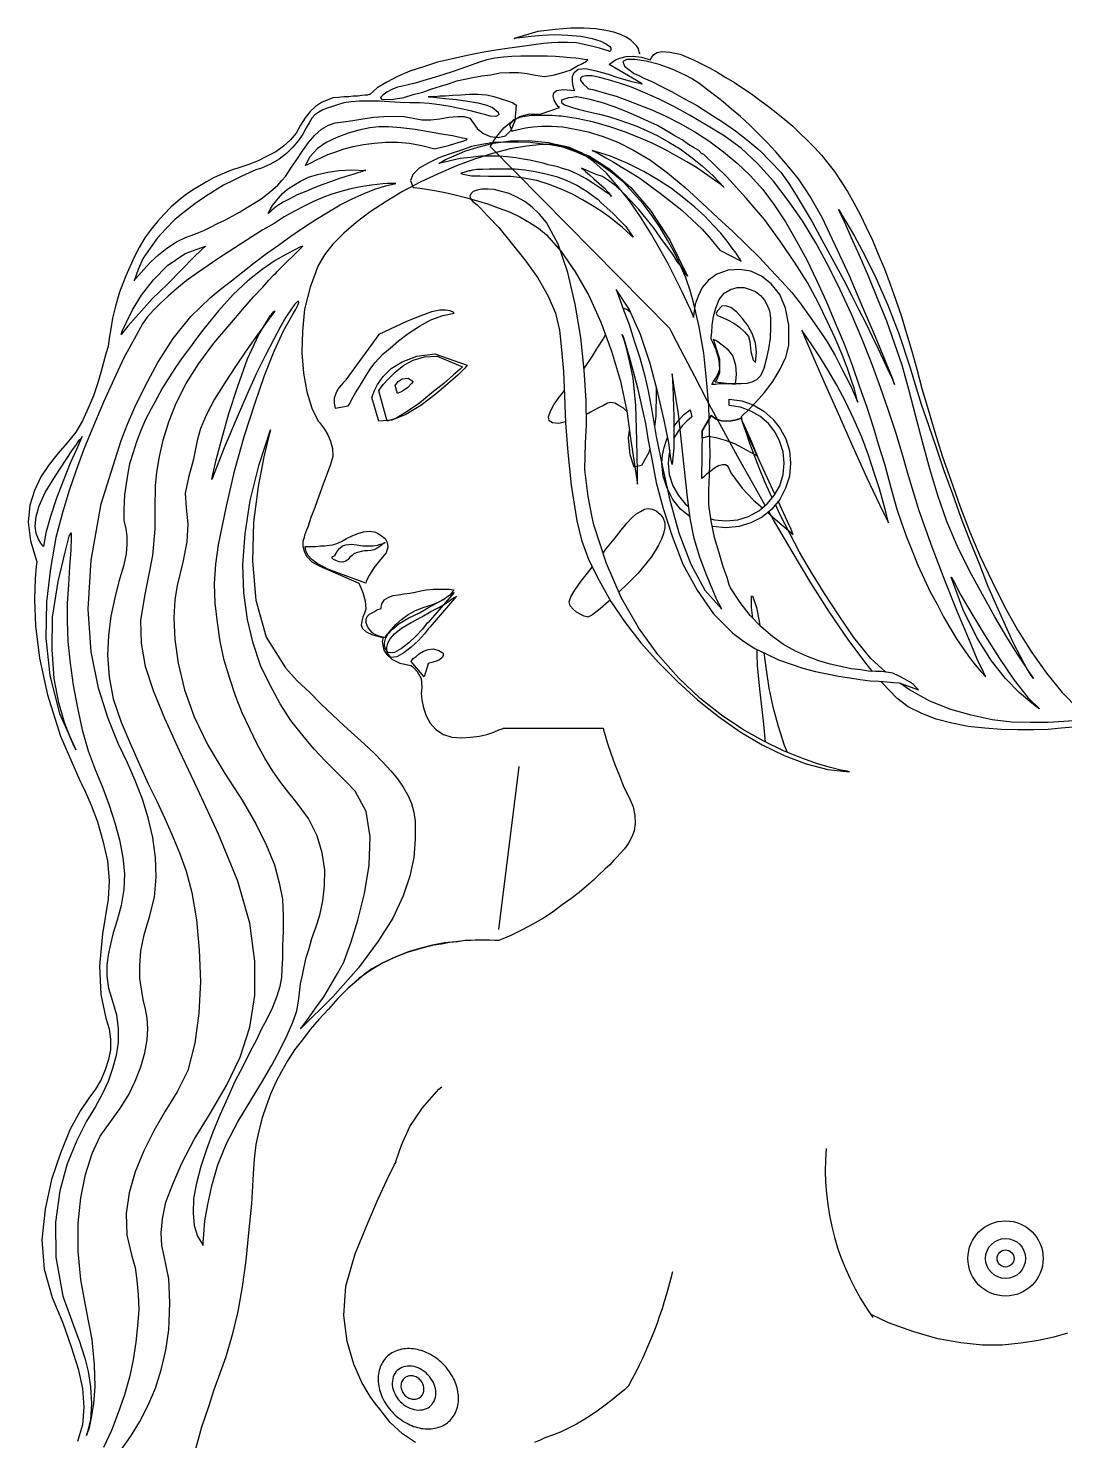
# Model space of a CAD drawing. Extents: x -23 to 78, y -124 to 50.
# Drawn here: x 11.07 to 43.35, y -1.94 to 42.05 of the extents above; entities that cross this region are included whole.
import ezdxf

# ---------------------------------------------------------------- set-up
doc = ezdxf.new("R2010")
doc.units = 0
doc.header["$LTSCALE"] = 25
doc.layers.get('0').update_dxf_attribs({"linetype": 'CONTINUOUS'})
for name, color, linetype in [('1', 7, 'CONTINUOUS'), ('6', 7, 'CONTINUOUS'), ('7', 7, 'CONTINUOUS')]:
    doc.layers.add(name, color=color, linetype=linetype)

msp = doc.modelspace()

# ---------------------------------------------------------------- linework, layer by layer
msp.add_line((26.349, 19.058), (25.714, 13.981))
for points in [[(24.207, -1.306, 0.122641), (24.42, -0.951, 0.105435), (24.462, -0.472, 0.087711), (24.316, 0.002, 0.078293), (23.989, 0.451, 0.078293), (23.541, 0.777, 0.087711), (23.066, 0.923, 0.105435), (22.588, 0.881, 0.122641), (22.233, 0.667, 0.122641), (22.019, 0.312, 0.105435), (21.978, -0.166, 0.087711), (22.124, -0.64, 0.078293), (22.45, -1.089, 0.078293), (22.899, -1.416, 0.087711), (23.374, -1.561, 0.105435), (23.852, -1.519, 0.122641)], [(23.614, -0.841, 0.121077), (23.735, -0.647, 0.105158), (23.764, -0.386, 0.088432), (23.69, -0.126, 0.079399), (23.517, 0.12, 0.079399), (23.276, 0.3, 0.088432), (23.019, 0.382, 0.105158), (22.757, 0.361, 0.121077), (22.56, 0.246, 0.121077), (22.439, 0.052, 0.105158), (22.41, -0.208, 0.088432), (22.484, -0.468, 0.079399), (22.657, -0.715, 0.079399), (22.898, -0.895, 0.088432), (23.156, -0.976, 0.105158), (23.417, -0.956, 0.121077)], [(23.285, -0.577, 0.110901), (23.364, -0.474, 0.102795), (23.396, -0.337, 0.093085), (23.373, -0.196, 0.087217), (23.297, -0.064, 0.087217), (23.181, 0.034, 0.093085), (23.046, 0.082, 0.102795), (22.906, 0.075, 0.110901), (22.791, 0.016, 0.110901), (22.711, -0.088, 0.102795), (22.679, -0.224, 0.093085), (22.702, -0.365, 0.087217), (22.778, -0.497, 0.087217), (22.894, -0.595, 0.093085), (23.029, -0.643, 0.102795), (23.169, -0.637, 0.110901)]]:
    msp.add_lwpolyline(points, format="xyb", close=True)
for radius in [1.171, 0.622, 0.266]:
    msp.add_circle((41.509, 3.739), radius)
for centre, radius, start, end in [((43.715, 6.488), 7.819, 175.0481, 215.8885), ((17.416, 6.573), 14.104, 331.2385, 346.7097)]:
    msp.add_arc(centre, radius, start, end)
at = {"layer": '1', "linetype": 'CONTINUOUS'}
for points in [[(28.496, 41.062), (28.478, 41.062), (28.39, 41.08), (28.284, 41.097), (28.126, 41.115), (27.949, 41.133), (27.738, 41.15), (27.491, 41.168), (27.244, 41.185), (26.979, 41.185), (26.697, 41.185), (26.415, 41.185), (26.132, 41.168), (25.868, 41.15), (25.603, 41.115), (25.356, 41.062), (25.127, 40.992), (24.721, 40.85), (24.333, 40.709), (23.981, 40.604), (23.645, 40.498), (23.363, 40.409), (23.117, 40.339), (22.905, 40.286), (22.729, 40.251), (22.57, 40.216), (22.394, 40.145), (22.236, 40.057), (22.112, 39.969), (22.041, 39.898), (22.077, 39.845), (22.2, 39.828), (22.447, 39.845), (22.764, 39.898), (23.064, 39.986), (23.363, 40.057), (23.645, 40.162), (23.91, 40.251), (24.157, 40.321), (24.422, 40.409), (24.668, 40.462), (24.916, 40.516), (25.198, 40.568), (25.48, 40.604), (25.762, 40.656), (26.062, 40.674), (26.344, 40.674), (26.608, 40.639), (26.874, 40.586), (27.138, 40.55), (27.42, 40.586), (27.684, 40.656), (27.949, 40.745), (28.16, 40.868), (28.337, 40.956), (28.46, 41.027), (28.496, 41.062)], [(29.907, 40.656), (29.942, 40.639), (30.066, 40.586), (30.242, 40.498), (30.489, 40.392), (30.789, 40.233), (31.124, 40.074), (31.494, 39.863), (31.882, 39.651), (32.27, 39.404), (32.694, 39.14), (33.099, 38.857), (33.487, 38.558), (33.858, 38.24), (34.193, 37.905), (34.51, 37.57), (34.757, 37.217), (34.986, 36.847), (35.233, 36.441), (35.481, 36.018), (35.727, 35.577), (35.974, 35.118), (36.221, 34.66), (36.468, 34.201), (36.715, 33.742), (36.944, 33.284), (37.156, 32.861), (37.35, 32.455), (37.544, 32.067), (37.702, 31.732), (37.844, 31.414), (37.967, 31.167), (38.055, 30.956), (37.985, 31.15), (37.773, 31.679), (37.456, 32.438), (37.067, 33.354), (36.645, 34.342), (36.203, 35.295), (35.798, 36.159), (35.427, 36.812), (35.251, 37.076), (35.057, 37.358), (34.827, 37.641), (34.598, 37.922), (34.351, 38.205), (34.087, 38.487), (33.805, 38.769), (33.54, 39.034), (33.258, 39.298), (32.976, 39.528), (32.711, 39.757), (32.447, 39.969), (32.182, 40.162), (31.953, 40.339), (31.723, 40.48), (31.53, 40.586), (31.124, 40.78), (30.718, 40.921), (30.312, 41.027), (29.96, 41.08), (29.713, 41.08), (29.59, 41.009), (29.642, 40.868), (29.907, 40.656)], [(28.496, 40.18), (28.531, 40.162), (28.655, 40.145), (28.831, 40.092), (29.078, 40.021), (29.378, 39.933), (29.713, 39.81), (30.083, 39.669), (30.489, 39.51), (30.93, 39.316), (31.371, 39.086), (31.83, 38.822), (32.27, 38.54), (32.729, 38.205), (33.152, 37.852), (33.558, 37.464), (33.946, 37.023), (34.298, 36.547), (34.651, 36.018), (34.986, 35.436), (35.322, 34.836), (35.621, 34.201), (35.921, 33.549), (36.203, 32.878), (36.486, 32.226), (36.733, 31.555), (36.962, 30.886), (37.191, 30.25), (37.385, 29.633), (37.561, 29.034), (37.738, 28.487), (37.879, 27.975), (38.002, 27.517), (38.126, 27.076), (38.267, 26.652), (38.426, 26.211), (38.602, 25.771), (38.778, 25.33), (38.973, 24.906), (39.166, 24.5), (39.378, 24.112), (39.572, 23.724), (39.784, 23.372), (39.978, 23.037), (40.189, 22.737), (40.384, 22.455), (40.56, 22.226), (40.736, 22.014), (40.895, 21.855), (40.824, 21.996), (40.63, 22.402), (40.366, 23.037), (40.013, 23.866), (39.625, 24.836), (39.22, 25.894), (38.814, 27.023), (38.461, 28.187), (38.285, 28.804), (38.09, 29.457), (37.861, 30.145), (37.614, 30.867), (37.332, 31.626), (37.033, 32.385), (36.715, 33.143), (36.362, 33.901), (35.991, 34.642), (35.603, 35.365), (35.181, 36.053), (34.739, 36.688), (34.281, 37.288), (33.787, 37.834), (33.275, 38.31), (32.746, 38.698), (32.199, 39.034), (31.688, 39.334), (31.194, 39.598), (30.718, 39.845), (30.278, 40.039), (29.854, 40.216), (29.483, 40.339), (29.148, 40.445), (28.866, 40.516), (28.637, 40.568), (28.443, 40.568), (28.319, 40.55), (28.267, 40.498), (28.267, 40.427), (28.355, 40.321), (28.496, 40.18)], [(26.274, 39.651), (26.238, 39.669), (26.15, 39.722), (26.009, 39.774), (25.815, 39.845), (25.586, 39.916), (25.339, 39.969), (25.074, 39.986), (24.81, 39.986), (24.545, 39.969), (24.298, 39.951), (24.069, 39.933), (23.892, 39.933), (23.734, 39.916), (23.628, 39.916), (23.54, 39.916), (23.522, 39.916), (23.593, 39.916), (23.787, 39.898), (24.069, 39.863), (24.404, 39.828), (24.757, 39.774), (25.074, 39.722), (25.356, 39.651), (25.533, 39.581), (25.709, 39.44), (25.727, 39.352), (25.639, 39.298), (25.462, 39.316), (25.321, 39.352), (25.11, 39.404), (24.845, 39.474), (24.545, 39.545), (24.21, 39.616), (23.875, 39.669), (23.557, 39.704), (23.258, 39.722), (22.958, 39.722), (22.659, 39.74), (22.324, 39.757), (22.006, 39.774), (21.689, 39.774), (21.389, 39.774), (21.124, 39.757), (20.895, 39.722), (20.701, 39.669), (20.542, 39.616), (20.384, 39.563), (20.242, 39.51), (20.119, 39.44), (19.996, 39.352), (19.908, 39.245), (19.819, 39.104), (19.731, 38.946), (19.625, 38.752), (19.484, 38.558), (19.308, 38.346), (19.113, 38.152), (18.884, 37.976), (18.62, 37.817), (18.337, 37.693), (18.161, 37.641), (17.949, 37.552), (17.72, 37.446), (17.456, 37.305), (17.156, 37.164), (16.874, 36.988), (16.556, 36.794), (16.257, 36.582), (15.939, 36.336), (15.639, 36.089), (15.357, 35.806), (15.092, 35.524), (14.863, 35.206), (14.651, 34.889), (14.493, 34.537), (14.369, 34.183), (14.405, 34.237), (14.51, 34.36), (14.669, 34.537), (14.881, 34.766), (15.127, 34.995), (15.392, 35.206), (15.692, 35.401), (15.992, 35.542), (16.15, 35.594), (16.327, 35.665), (16.538, 35.753), (16.75, 35.859), (16.962, 35.965), (17.191, 36.071), (17.421, 36.194), (17.667, 36.336), (17.897, 36.477), (18.108, 36.6), (18.32, 36.741), (18.514, 36.882), (18.69, 37.023), (18.849, 37.164), (18.973, 37.305), (19.078, 37.429), (19.254, 37.693), (19.431, 37.958), (19.625, 38.24), (19.801, 38.487), (19.996, 38.716), (20.207, 38.91), (20.418, 39.034), (20.63, 39.104), (20.877, 39.14), (21.177, 39.175), (21.494, 39.228), (21.83, 39.281), (22.147, 39.298), (22.482, 39.316), (22.782, 39.298), (23.064, 39.245), (23.329, 39.193), (23.611, 39.193), (23.892, 39.228), (24.175, 39.281), (24.439, 39.298), (24.651, 39.298), (24.827, 39.245), (24.933, 39.104), (25.056, 38.928), (25.233, 38.787), (25.462, 38.681), (25.709, 38.646), (25.939, 38.698), (26.115, 38.875), (26.238, 39.175), (26.274, 39.651)], [(26.132, 38.84), (26.168, 38.857), (26.238, 38.875), (26.379, 38.91), (26.556, 38.946), (26.785, 38.981), (27.067, 38.998), (27.367, 38.998), (27.72, 38.981), (28.108, 38.91), (28.514, 38.822), (28.972, 38.681), (29.431, 38.505), (29.924, 38.258), (30.454, 37.94), (30.983, 37.552), (31.53, 37.094), (32.059, 36.6), (32.553, 36.141), (33.011, 35.718), (33.434, 35.313), (33.84, 34.925), (34.193, 34.537), (34.546, 34.166), (34.863, 33.813), (35.145, 33.443), (35.427, 33.055), (35.692, 32.667), (35.957, 32.279), (36.203, 31.855), (36.433, 31.397), (36.679, 30.921), (36.909, 30.409), (36.891, 30.462), (36.856, 30.603), (36.803, 30.815), (36.697, 31.115), (36.574, 31.485), (36.415, 31.909), (36.203, 32.402), (35.957, 32.931), (35.674, 33.513), (35.339, 34.13), (34.934, 34.766), (34.493, 35.418), (33.999, 36.089), (33.434, 36.758), (32.817, 37.429), (32.129, 38.099), (32.111, 38.117), (32.041, 38.152), (31.953, 38.24), (31.811, 38.328), (31.635, 38.434), (31.442, 38.576), (31.212, 38.698), (30.947, 38.857), (30.666, 39.016), (30.366, 39.157), (30.03, 39.316), (29.695, 39.457), (29.324, 39.598), (28.955, 39.722), (28.567, 39.828), (28.16, 39.916), (28.126, 39.916), (28.02, 39.898), (27.896, 39.88), (27.772, 39.845), (27.684, 39.81), (27.684, 39.74), (27.772, 39.669), (28.02, 39.581), (28.196, 39.528), (28.408, 39.474), (28.619, 39.422), (28.866, 39.369), (29.148, 39.298), (29.431, 39.21), (29.731, 39.104), (30.03, 38.998), (30.348, 38.857), (30.683, 38.698), (31.018, 38.505), (31.371, 38.293), (31.706, 38.046), (32.059, 37.764), (32.411, 37.446), (32.746, 37.094), (32.729, 37.112), (32.641, 37.182), (32.517, 37.27), (32.341, 37.393), (32.129, 37.534), (31.882, 37.711), (31.582, 37.888), (31.247, 38.081), (30.895, 38.276), (30.507, 38.469), (30.083, 38.646), (29.642, 38.822), (29.184, 38.981), (28.69, 39.122), (28.196, 39.228), (27.684, 39.316), (27.596, 39.316), (27.384, 39.334), (27.067, 39.334), (26.732, 39.334), (26.415, 39.281), (26.186, 39.193), (26.062, 39.052), (26.132, 38.84)], [(24.598, 38.628), (24.51, 38.646), (24.28, 38.698), (23.945, 38.752), (23.54, 38.822), (23.117, 38.893), (22.676, 38.946), (22.288, 38.981), (21.988, 38.981), (21.706, 38.946), (21.371, 38.875), (21.036, 38.787), (20.684, 38.646), (20.348, 38.487), (20.066, 38.293), (19.837, 38.046), (19.696, 37.764), (19.713, 37.781), (19.784, 37.817), (19.889, 37.87), (20.03, 37.94), (20.207, 38.029), (20.401, 38.117), (20.648, 38.205), (20.913, 38.293), (21.194, 38.364), (21.512, 38.434), (21.848, 38.469), (22.2, 38.505), (22.57, 38.505), (22.941, 38.469), (23.329, 38.399), (23.734, 38.293), (23.804, 38.31), (23.945, 38.346), (24.157, 38.399), (24.387, 38.469), (24.58, 38.522), (24.721, 38.576), (24.739, 38.61), (24.598, 38.628)], [(34.244, 27.431), (34.017, 27.922), (33.84, 28.363), (33.681, 28.769), (33.54, 29.122), (33.452, 29.404), (33.364, 29.633), (33.311, 29.81), (33.293, 29.915), (33.275, 29.951), (33.329, 30.003), (33.505, 30.162), (33.734, 30.409), (33.999, 30.709), (34.263, 31.044), (34.493, 31.432), (34.669, 31.802), (34.757, 32.173), (34.757, 32.808), (34.651, 33.337), (34.475, 33.761), (34.21, 34.095), (33.91, 34.325), (33.575, 34.483), (33.223, 34.537), (32.87, 34.518), (32.517, 34.395), (32.253, 34.201), (32.059, 33.972), (31.935, 33.707), (31.847, 33.461), (31.811, 33.249), (31.794, 33.09), (31.794, 33.037), (31.776, 33.09), (31.706, 33.266), (31.582, 33.531), (31.423, 33.866), (31.23, 34.254), (31, 34.713), (30.736, 35.189), (30.454, 35.683), (30.136, 36.177), (29.801, 36.67), (29.448, 37.112), (29.078, 37.534), (28.69, 37.888), (28.302, 38.17), (27.896, 38.346), (27.491, 38.434), (27.067, 38.434), (26.591, 38.381), (26.08, 38.293), (25.533, 38.152), (24.968, 37.976), (24.404, 37.764), (23.84, 37.517), (23.276, 37.253), (22.729, 36.97), (22.218, 36.653), (21.724, 36.336), (21.283, 36), (20.895, 35.665), (20.56, 35.33), (20.296, 34.995), (20.101, 34.66), (19.854, 33.99), (19.678, 33.302), (19.608, 32.614), (19.59, 31.943), (19.642, 31.309), (19.749, 30.727), (19.908, 30.215), (20.101, 29.81), (20.137, 29.774), (20.207, 29.686), (20.296, 29.563), (20.401, 29.386), (20.489, 29.192), (20.542, 28.963), (20.56, 28.716), (20.489, 28.469), (20.384, 28.187), (20.26, 27.852), (20.119, 27.482), (19.996, 27.128), (19.872, 26.811), (19.784, 26.547), (19.713, 26.37), (19.696, 26.3), (19.678, 26.264), (19.66, 26.194), (19.625, 26.07), (19.625, 25.93), (19.66, 25.753), (19.749, 25.594), (19.908, 25.435), (20.154, 25.294), (21.371, 24.766), (21.406, 24.677), (21.494, 24.483), (21.565, 24.219), (21.583, 23.954), (21.548, 23.831), (21.494, 23.707), (21.46, 23.583), (21.441, 23.46), (21.477, 23.354), (21.6, 23.248), (21.794, 23.16), (22.112, 23.072), (22.112, 23.037), (22.094, 22.948), (22.112, 22.825), (22.147, 22.684), (22.236, 22.543), (22.394, 22.402), (22.641, 22.279), (22.994, 22.208), (23.064, 22.155), (23.188, 22.014), (23.311, 21.802), (23.329, 21.52), (23.311, 21.344), (23.329, 21.132), (23.381, 20.885), (23.469, 20.638), (23.593, 20.409), (23.769, 20.215), (23.999, 20.056), (24.263, 19.968), (24.563, 19.951), (24.845, 19.968), (25.127, 20.003), (25.356, 20.056), (25.568, 20.127), (25.727, 20.197), (25.832, 20.232), (25.868, 20.25)], [(23.857, 37.834), (23.91, 37.87), (24.069, 37.958), (24.333, 38.081), (24.668, 38.222), (25.074, 38.346), (25.551, 38.469), (26.097, 38.54), (26.662, 38.558), (27.279, 38.487), (27.896, 38.328), (28.548, 38.064), (29.184, 37.658), (29.836, 37.094), (30.454, 36.37), (31.054, 35.453), (31.6, 34.325), (31.582, 34.36), (31.512, 34.448), (31.423, 34.607), (31.283, 34.783), (31.142, 35.013), (30.947, 35.277), (30.754, 35.542), (30.542, 35.841), (30.312, 36.124), (30.083, 36.406), (29.836, 36.67), (29.607, 36.917), (29.378, 37.129), (29.148, 37.305), (28.955, 37.429), (28.76, 37.5), (28.302, 37.693), (28.337, 37.676), (28.426, 37.588), (28.548, 37.482), (28.69, 37.358), (28.848, 37.217), (29.007, 37.076), (29.148, 36.935), (29.236, 36.812), (29.202, 36.847), (29.078, 36.935), (28.902, 37.058), (28.69, 37.2), (28.443, 37.358), (28.196, 37.5), (27.931, 37.623), (27.684, 37.693), (27.561, 37.729), (27.42, 37.764), (27.262, 37.8), (27.103, 37.852), (26.908, 37.888), (26.697, 37.94), (26.485, 37.976), (26.256, 38.011), (25.991, 38.046), (25.727, 38.064), (25.444, 38.064), (25.163, 38.064), (24.845, 38.029), (24.528, 37.993), (24.21, 37.922), (23.857, 37.834)], [(28.637, 38.24), (28.672, 38.222), (28.76, 38.188), (28.884, 38.117), (29.06, 38.011), (29.29, 37.888), (29.536, 37.729), (29.819, 37.57), (30.119, 37.376), (30.436, 37.146), (30.754, 36.917), (31.088, 36.653), (31.423, 36.388), (31.741, 36.089), (32.059, 35.789), (32.341, 35.471), (32.606, 35.136), (33.275, 34.801), (33.258, 34.836), (33.205, 34.906), (33.117, 35.048), (32.994, 35.206), (32.835, 35.418), (32.641, 35.665), (32.411, 35.912), (32.147, 36.194), (31.83, 36.477), (31.494, 36.758), (31.106, 37.058), (30.7, 37.323), (30.242, 37.588), (29.748, 37.834), (29.202, 38.064), (28.637, 38.24)], [(21.583, 37.623), (21.548, 37.623), (21.477, 37.588), (21.336, 37.552), (21.177, 37.5), (20.965, 37.429), (20.736, 37.358), (20.489, 37.27), (20.242, 37.182), (19.978, 37.076), (19.713, 36.97), (19.449, 36.865), (19.22, 36.741), (19.008, 36.635), (18.814, 36.512), (18.655, 36.388), (18.549, 36.282), (18.549, 36.3), (18.585, 36.353), (18.62, 36.424), (18.673, 36.529), (18.761, 36.635), (18.866, 36.758), (18.99, 36.9), (19.149, 37.041), (19.343, 37.164), (19.554, 37.288), (19.801, 37.412), (20.084, 37.5), (20.401, 37.57), (20.754, 37.623), (21.142, 37.641), (21.583, 37.623)], [(24.81, 37.623), (24.845, 37.623), (24.916, 37.641), (25.039, 37.658), (25.215, 37.658), (25.427, 37.676), (25.674, 37.676), (25.939, 37.676), (26.238, 37.676), (26.538, 37.641), (26.856, 37.588), (27.191, 37.517), (27.526, 37.429), (27.843, 37.305), (28.16, 37.164), (28.478, 36.97), (28.76, 36.758), (28.814, 36.724), (28.919, 36.617), (29.095, 36.459), (29.29, 36.282), (29.483, 36.071), (29.678, 35.877), (29.819, 35.683), (29.907, 35.542), (29.89, 35.559), (29.819, 35.63), (29.713, 35.718), (29.572, 35.859), (29.378, 36), (29.166, 36.177), (28.919, 36.353), (28.637, 36.529), (28.337, 36.706), (28.02, 36.882), (27.667, 37.041), (27.296, 37.182), (26.908, 37.305), (26.503, 37.376), (26.097, 37.429), (25.674, 37.429), (25.603, 37.429), (25.409, 37.429), (25.145, 37.446), (24.88, 37.446), (24.668, 37.482), (24.545, 37.517), (24.58, 37.552), (24.81, 37.623)], [(22.517, 37.217), (22.5, 37.217), (22.447, 37.217), (22.359, 37.217), (22.253, 37.217), (22.112, 37.2), (21.936, 37.182), (21.759, 37.164), (21.548, 37.129), (21.318, 37.094), (21.072, 37.041), (20.806, 36.97), (20.525, 36.882), (20.242, 36.776), (19.96, 36.653), (19.66, 36.512), (19.361, 36.353), (19.043, 36.177), (18.725, 35.965), (18.373, 35.771), (18.038, 35.559), (17.685, 35.33), (17.332, 35.101), (16.979, 34.871), (16.645, 34.642), (16.309, 34.413), (15.992, 34.183), (15.692, 33.937), (15.427, 33.707), (15.181, 33.478), (14.969, 33.266), (14.775, 33.055), (14.634, 32.843), (14.369, 32.367), (14.051, 31.785), (13.734, 31.115), (13.417, 30.409), (13.099, 29.669), (12.799, 28.945), (12.553, 28.258), (12.341, 27.658), (12.147, 27.005), (11.935, 26.194), (11.759, 25.224), (11.635, 24.183), (11.618, 23.055), (11.741, 21.891), (12.041, 20.708), (12.553, 19.58), (12.499, 19.685), (12.376, 19.968), (12.199, 20.427), (12.023, 21.044), (11.882, 21.802), (11.811, 22.702), (11.829, 23.707), (12.006, 24.818), (12.217, 25.735), (12.341, 26.229), (12.411, 26.335), (12.411, 26.176), (12.394, 25.806), (12.358, 25.276), (12.323, 24.712), (12.288, 24.148), (12.288, 23.583), (12.306, 22.948), (12.376, 22.279), (12.465, 21.591), (12.605, 20.885), (12.746, 20.197), (12.941, 19.544), (13.152, 18.963), (13.382, 18.416), (13.593, 17.852), (13.77, 17.305), (13.91, 16.776), (14.017, 16.229), (14.069, 15.717), (14.051, 15.224), (13.963, 14.729), (13.84, 14.271), (13.717, 13.883), (13.629, 13.53), (13.558, 13.195), (13.522, 12.86), (13.522, 12.525), (13.575, 12.154), (13.699, 11.749), (13.822, 11.326), (13.875, 10.902), (13.875, 10.479), (13.805, 10.056), (13.699, 9.65), (13.558, 9.245), (13.363, 8.839), (13.152, 8.451), (12.887, 8.01), (12.587, 7.41), (12.288, 6.687), (12.059, 5.841), (11.918, 4.87), (11.935, 3.777), (12.147, 2.56), (12.623, 1.255), (12.658, 1.184), (12.729, 0.955), (12.835, 0.638), (12.941, 0.214), (13.011, -0.262), (13.046, -0.773), (13.011, -1.285), (12.887, -1.779), (12.905, -1.708), (12.975, -1.532), (13.046, -1.214), (13.117, -0.792), (13.152, -0.245), (13.134, 0.426), (13.064, 1.219), (12.887, 2.119), (12.711, 3.071), (12.623, 3.971), (12.623, 4.835), (12.711, 5.629), (12.853, 6.352), (13.064, 7.005), (13.311, 7.551), (13.629, 7.992), (13.928, 8.398), (14.193, 8.821), (14.405, 9.262), (14.581, 9.703), (14.704, 10.144), (14.775, 10.55), (14.793, 10.902), (14.775, 11.22), (14.722, 11.502), (14.651, 11.802), (14.598, 12.12), (14.546, 12.472), (14.546, 12.86), (14.581, 13.318), (14.686, 13.813), (14.845, 14.377), (15.004, 14.994), (15.057, 15.612), (15.039, 16.229), (14.951, 16.846), (14.81, 17.464), (14.634, 18.045), (14.405, 18.628), (14.158, 19.175), (13.875, 19.774), (13.558, 20.55), (13.258, 21.503), (13.029, 22.631), (12.941, 23.954), (13.029, 25.488), (13.346, 27.235), (13.963, 29.21), (14.017, 29.351), (14.158, 29.721), (14.387, 30.25), (14.722, 30.921), (15.11, 31.643), (15.586, 32.385), (16.133, 33.073), (16.733, 33.654), (17.05, 33.919), (17.402, 34.183), (17.756, 34.466), (18.108, 34.748), (18.496, 35.03), (18.866, 35.295), (19.254, 35.577), (19.642, 35.841), (20.03, 36.089), (20.418, 36.336), (20.789, 36.547), (21.16, 36.741), (21.53, 36.9), (21.865, 37.041), (22.2, 37.146), (22.517, 37.217)], [(42.377, 21.802), (42.306, 21.891), (42.147, 22.155), (41.882, 22.56), (41.548, 23.09), (41.177, 23.724), (40.789, 24.412), (40.384, 25.154), (40.013, 25.912), (39.678, 26.688), (39.396, 27.499), (39.149, 28.328), (38.92, 29.175), (38.708, 30.003), (38.496, 30.797), (38.285, 31.555), (38.055, 32.243), (37.809, 32.931), (37.526, 33.637), (37.244, 34.325), (36.962, 34.977), (36.697, 35.542), (36.503, 36), (36.362, 36.3), (36.309, 36.406), (36.379, 36.3), (36.538, 36.036), (36.803, 35.577), (37.121, 34.995), (37.473, 34.272), (37.844, 33.425), (38.197, 32.508), (38.532, 31.503), (38.69, 30.956), (38.884, 30.339), (39.114, 29.686), (39.343, 28.998), (39.59, 28.275), (39.854, 27.552), (40.119, 26.811), (40.401, 26.088), (40.684, 25.383), (40.948, 24.695), (41.23, 24.06), (41.494, 23.46), (41.741, 22.931), (41.97, 22.472), (42.182, 22.084), (42.377, 21.802)], [(18.814, 34.466), (19.625, 35.259), (19.554, 35.242), (19.378, 35.154), (19.113, 35.013), (18.761, 34.818), (18.355, 34.537), (17.914, 34.183), (17.456, 33.761), (16.997, 33.249), (16.768, 32.966), (16.538, 32.685), (16.309, 32.385), (16.098, 32.085), (15.868, 31.785), (15.657, 31.485), (15.445, 31.167), (15.251, 30.85), (15.074, 30.515), (14.898, 30.198), (14.722, 29.862), (14.581, 29.527), (14.439, 29.175), (14.334, 28.839), (14.228, 28.487), (14.158, 28.134), (14.069, 27.517), (14.051, 27.058), (14.051, 26.723), (14.105, 26.458), (14.139, 26.229), (14.139, 25.982), (14.122, 25.682), (14.034, 25.294), (13.893, 24.818), (13.77, 24.307), (13.646, 23.742), (13.575, 23.143), (13.54, 22.525), (13.593, 21.855), (13.717, 21.167), (13.963, 20.444), (14.263, 19.739), (14.546, 19.104), (14.81, 18.521), (15.074, 17.975), (15.322, 17.445), (15.551, 16.917), (15.78, 16.37), (15.992, 15.805), (16.168, 15.135), (16.309, 14.289), (16.397, 13.354), (16.433, 12.366), (16.38, 11.378), (16.257, 10.444), (16.045, 9.597), (15.71, 8.927), (15.339, 8.327), (14.986, 7.71), (14.669, 7.093), (14.405, 6.44), (14.21, 5.787), (14.122, 5.135), (14.139, 4.465), (14.298, 3.812), (14.405, 3.459), (14.457, 3.054), (14.493, 2.613), (14.51, 2.154), (14.475, 1.643), (14.422, 1.131), (14.334, 0.584), (14.228, 0.038), (14.069, -0.509), (13.875, -1.073), (13.663, -1.62), (13.417, -2.149)], [(13.963, 32.508), (13.999, 32.614), (14.122, 32.878), (14.316, 33.284), (14.598, 33.742), (14.969, 34.219), (15.41, 34.66), (15.957, 35.03), (16.591, 35.259), (16.486, 35.171), (16.221, 34.906), (15.85, 34.537), (15.41, 34.078), (14.934, 33.619), (14.51, 33.161), (14.175, 32.773), (13.963, 32.508)], [(13.963, -2.22), (14.263, -1.797), (14.546, -1.338), (14.81, -0.826), (15.039, -0.297), (15.215, 0.267), (15.357, 0.884), (15.445, 1.519), (15.462, 1.766), (15.48, 2.366), (15.445, 3.107), (15.304, 3.812), (15.233, 4.147), (15.215, 4.535), (15.251, 4.977), (15.357, 5.487), (15.569, 6.052), (15.85, 6.705), (16.238, 7.445), (16.733, 8.257), (17.244, 9.121), (17.667, 10.003), (17.967, 10.938), (18.126, 11.925), (18.126, 13.001), (17.967, 14.183), (17.597, 15.488), (16.997, 16.952), (16.345, 18.363), (15.78, 19.544), (15.322, 20.55), (14.969, 21.414), (14.722, 22.172), (14.598, 22.896), (14.581, 23.601), (14.704, 24.36), (14.951, 25.63), (15.022, 26.458), (15.022, 27.094), (15.039, 27.799), (15.074, 28.222), (15.163, 28.716), (15.269, 29.227), (15.445, 29.792), (15.674, 30.374), (15.992, 30.991), (16.38, 31.609), (16.856, 32.243), (17.35, 32.826), (17.756, 33.302), (18.09, 33.69), (18.373, 33.99), (18.566, 34.201), (18.708, 34.36), (18.796, 34.43), (18.814, 34.466)], [(29.378, 33.919), (29.413, 33.831), (29.501, 33.602), (29.624, 33.249), (29.783, 32.826), (29.942, 32.314), (30.119, 31.785), (30.259, 31.255), (30.383, 30.762), (30.489, 30.145), (30.63, 29.333), (30.824, 28.381), (31.054, 27.358), (31.335, 26.335), (31.706, 25.365), (32.147, 24.554), (32.676, 23.954), (32.641, 24.024), (32.517, 24.254), (32.376, 24.607), (32.182, 25.047), (31.988, 25.576), (31.811, 26.159), (31.688, 26.794), (31.6, 27.446), (31.459, 28.787), (31.318, 30.039), (31.177, 30.938), (31.124, 31.291), (31.142, 30.886), (31.177, 29.951), (31.177, 28.998), (31.124, 28.469), (31.088, 28.646), (31.018, 29.139), (30.877, 29.845), (30.683, 30.691), (30.436, 31.609), (30.136, 32.508), (29.783, 33.302), (29.378, 33.919)], [(32.341, 32.367), (32.341, 32.42), (32.358, 32.578), (32.376, 32.808), (32.411, 33.073), (32.482, 33.337), (32.588, 33.602), (32.746, 33.795), (32.941, 33.919), (33.152, 33.972), (33.364, 33.972), (33.558, 33.919), (33.717, 33.849), (33.875, 33.725), (33.999, 33.584), (34.087, 33.425), (34.158, 33.249), (34.193, 33.019), (34.193, 32.737), (34.175, 32.402), (34.122, 32.067), (34.051, 31.732), (33.981, 31.45), (33.875, 31.221), (33.752, 31.097), (33.611, 31.026), (33.452, 30.991), (33.275, 30.974), (33.082, 30.974), (32.905, 30.974), (32.729, 30.974), (32.588, 30.974), (32.464, 30.956), (32.358, 30.956), (32.411, 31.044), (32.517, 31.203), (32.606, 31.432), (32.588, 31.714), (32.499, 32.031), (32.394, 32.261), (32.341, 32.367)], [(16.521, 4.147), (16.521, 4.235), (16.538, 4.5), (16.574, 4.906), (16.662, 5.417), (16.785, 5.999), (16.979, 6.651), (17.244, 7.322), (17.597, 7.992), (17.985, 8.627), (18.337, 9.209), (18.655, 9.756), (18.92, 10.25), (19.132, 10.69), (19.308, 11.096), (19.431, 11.449), (19.484, 11.749), (19.52, 12.013), (19.554, 12.296), (19.608, 12.56), (19.66, 12.825), (19.731, 13.107), (19.819, 13.389), (19.908, 13.706), (20.03, 14.042), (20.154, 14.43), (20.242, 14.871), (20.296, 15.347), (20.313, 15.841), (20.225, 16.37), (20.066, 16.899), (19.801, 17.445), (19.413, 17.957), (19.184, 18.24), (18.937, 18.557), (18.69, 18.909), (18.444, 19.315), (18.197, 19.756), (17.967, 20.232), (17.738, 20.727), (17.526, 21.255), (17.35, 21.802), (17.173, 22.367), (17.05, 22.948), (16.962, 23.548), (16.891, 24.148), (16.874, 24.748), (16.909, 25.365), (16.997, 25.964), (17.244, 27.164), (17.509, 28.293), (17.809, 29.369), (18.126, 30.357), (18.426, 31.238), (18.725, 31.997), (19.025, 32.631), (19.29, 33.107), (19.396, 33.284), (19.466, 33.425), (19.501, 33.513), (19.484, 33.549), (19.449, 33.531), (19.361, 33.443), (19.254, 33.284), (19.096, 33.055), (18.92, 32.737), (18.708, 32.349), (18.461, 31.873), (18.178, 31.309), (17.879, 30.638), (17.544, 29.862), (17.173, 28.981), (16.785, 27.993), (16.821, 28.151), (16.926, 28.61), (17.103, 29.263), (17.314, 30.057), (17.597, 30.903), (17.897, 31.75), (18.249, 32.508), (18.62, 33.107), (18.637, 33.125), (18.673, 33.178), (18.708, 33.214), (18.743, 33.249), (18.743, 33.231), (18.69, 33.161), (18.585, 33.019), (18.408, 32.773), (18.144, 32.42), (17.844, 31.997), (17.526, 31.521), (17.191, 31.009), (16.874, 30.498), (16.626, 30.021), (16.433, 29.58), (16.327, 29.21), (16.203, 28.593), (16.062, 28.063), (15.957, 27.57), (15.992, 27.111), (16.045, 26.617), (16.009, 26.052), (15.886, 25.418), (15.71, 24.695), (15.639, 24.254), (15.604, 23.69), (15.639, 23.019), (15.745, 22.279), (15.939, 21.449), (16.238, 20.603), (16.662, 19.721), (17.191, 18.839), (17.738, 18.01), (18.161, 17.269), (18.496, 16.599), (18.743, 16), (18.884, 15.435), (18.99, 14.924), (19.008, 14.412), (19.008, 13.918), (18.99, 13.46), (18.99, 13.089), (18.973, 12.772), (18.955, 12.49), (18.902, 12.208), (18.814, 11.908), (18.673, 11.555), (18.478, 11.149), (18.337, 10.885), (18.178, 10.55), (17.967, 10.162), (17.756, 9.721), (17.509, 9.245), (17.279, 8.733), (17.033, 8.204), (16.821, 7.675), (16.626, 7.128), (16.45, 6.599), (16.309, 6.087), (16.221, 5.611), (16.203, 5.153), (16.238, 4.765), (16.345, 4.43), (16.521, 4.147)], [(29.594, 33.337), (29.624, 33.337), (29.748, 33.284), (29.826, 33.207)], [(32.535, 33.107), (32.57, 33.09), (32.694, 33.037), (32.852, 32.966), (33.046, 32.861), (33.223, 32.737), (33.382, 32.596), (33.505, 32.455), (33.54, 32.297), (33.575, 31.979), (33.646, 31.714), (33.717, 31.643), (33.752, 31.961), (33.717, 32.243), (33.629, 32.526), (33.487, 32.79), (33.311, 33.019), (33.134, 33.214), (32.958, 33.354), (32.799, 33.407), (32.676, 33.39), (32.535, 33.249), (32.499, 33.178), (32.517, 33.125), (32.535, 33.107)], [(35.163, 32.649), (35.251, 32.438), (35.498, 31.855), (35.851, 31.044), (36.291, 30.057), (36.75, 29.016), (37.191, 28.046), (37.579, 27.217), (37.861, 26.652), (37.844, 26.723), (37.791, 26.952), (37.702, 27.287), (37.579, 27.711), (37.421, 28.204), (37.244, 28.751), (37.033, 29.315), (36.785, 29.88), (36.521, 30.427), (36.257, 30.938), (35.974, 31.414), (35.727, 31.82), (35.498, 32.155), (35.322, 32.42), (35.198, 32.596), (35.163, 32.649)], [(28.383, 31.466), (28.426, 31.521), (28.619, 31.802), (28.796, 32.102), (28.972, 32.367), (29.049, 32.501)], [(32.411, 32.367), (32.429, 32.349), (32.482, 32.331), (32.553, 32.297), (32.641, 32.226), (32.729, 32.155), (32.835, 32.067), (32.923, 31.961), (33.011, 31.838), (33.099, 31.555), (33.117, 31.274), (33.099, 31.044), (33.082, 30.956), (32.464, 31.026), (32.517, 31.097), (32.606, 31.326), (32.606, 31.732), (32.411, 32.367)], [(22.253, 29.81), (21.988, 30.762), (22.024, 30.815), (22.129, 30.956), (22.288, 31.133), (22.5, 31.344), (22.764, 31.555), (23.064, 31.714), (23.416, 31.82), (23.804, 31.838), (24.598, 31.503), (24.528, 31.432), (24.316, 31.255), (24.016, 30.991), (23.645, 30.691), (23.258, 30.374), (22.87, 30.11), (22.517, 29.898), (22.253, 29.81)], [(22.57, 30.674), (22.5, 30.921), (22.517, 30.956), (22.588, 31.044), (22.712, 31.133), (22.905, 31.15), (23.064, 31.044), (23.012, 30.991), (22.888, 30.867), (22.729, 30.745), (22.57, 30.674)], [(30.63, 30.887), (30.63, 30.727), (30.612, 29.968), (30.576, 29.647)], [(27.403, 29.757), (27.296, 29.827), (27.279, 29.951), (27.332, 30.127), (27.438, 30.321), (27.579, 30.515), (27.738, 30.727), (27.765, 30.757)], [(29.716, 30.105), (29.713, 30.11), (29.607, 30.215), (29.466, 30.303), (29.343, 30.374), (29.219, 30.391), (29.113, 30.374), (28.99, 30.303), (28.814, 30.215), (28.584, 30.091), (28.453, 30.026)], [(33.275, 29.915), (33.258, 29.898), (33.187, 29.88), (33.082, 29.845), (32.958, 29.827), (32.817, 29.81), (32.658, 29.827), (32.499, 29.88), (32.341, 29.986), (32.059, 29.51), (32.041, 28.028), (32.059, 28.046), (32.129, 28.099), (32.218, 28.187), (32.341, 28.275), (32.447, 28.363), (32.57, 28.434), (32.694, 28.469), (32.782, 28.469), (32.835, 28.434), (32.887, 28.346), (32.958, 28.204), (33.099, 28.011), (33.311, 27.728), (33.663, 27.358), (33.935, 27.113)], [(32.059, 29.281), (32.059, 29.51), (32.341, 29.986), (32.499, 29.88), (32.658, 29.827), (32.817, 29.81), (32.958, 29.827), (33.082, 29.845), (33.187, 29.88), (33.258, 29.898), (33.275, 29.915), (33.311, 29.81), (33.434, 29.545), (33.593, 29.175), (33.787, 28.716), (33.734, 28.751), (33.575, 28.839), (33.346, 28.963), (33.082, 29.104), (32.782, 29.21), (32.499, 29.298), (32.253, 29.333), (32.059, 29.281)], [(34.325, 27.544), (34.087, 28.063), (33.787, 28.716), (33.522, 29.298), (33.346, 29.721), (33.275, 29.915)], [(20.895, 12.966), (20.965, 13.142), (21.124, 13.601), (21.336, 14.271), (21.548, 15.1), (21.689, 15.982), (21.724, 16.864), (21.6, 17.657), (21.248, 18.292), (20.983, 18.575), (20.684, 18.875), (20.33, 19.227), (19.978, 19.597), (19.625, 20.021), (19.254, 20.497), (18.92, 21.008), (18.602, 21.591), (18.302, 22.208), (18.073, 22.896), (17.897, 23.636), (17.79, 24.466), (17.756, 25.347), (17.826, 26.3), (17.985, 27.34), (18.267, 28.469), (18.62, 29.545), (18.549, 29.315), (18.408, 28.698), (18.232, 27.781), (18.09, 26.67), (18.056, 25.453), (18.161, 24.236), (18.478, 23.09), (19.078, 22.137), (19.449, 21.732), (19.837, 21.361), (20.207, 20.991), (20.56, 20.656), (20.895, 20.339), (21.23, 20.039), (21.548, 19.756), (21.848, 19.474), (22.112, 19.192), (22.359, 18.927), (22.57, 18.68), (22.747, 18.416), (22.905, 18.151), (23.012, 17.904), (23.082, 17.64), (23.117, 17.357), (23.117, 16.793), (23.082, 16.229), (22.958, 15.647), (22.747, 15.029), (22.429, 14.341), (21.971, 13.618), (21.353, 12.789), (20.56, 11.89), (19.554, 10.885), (19.59, 10.938), (19.696, 11.078), (19.854, 11.29), (20.048, 11.573), (20.277, 11.89), (20.489, 12.242), (20.701, 12.613), (20.895, 12.966)], [(27.806, 29.791), (27.596, 29.739), (27.403, 29.757)], [(30.431, 28.948), (30.401, 28.839), (30.171, 28.434), (29.942, 28.381), (29.819, 28.769), (29.766, 29.298), (29.794, 29.524)], [(11.547, 25.912), (11.53, 25.93), (11.459, 26.018), (11.389, 26.141), (11.318, 26.318), (11.283, 26.547), (11.318, 26.846), (11.406, 27.182), (11.6, 27.587), (11.847, 27.993), (12.077, 28.346), (12.27, 28.646), (12.429, 28.892), (12.57, 29.086), (12.658, 29.227), (12.729, 29.298), (12.746, 29.333), (12.694, 29.227), (12.57, 28.927), (12.376, 28.504), (12.165, 27.975), (11.953, 27.411), (11.759, 26.846), (11.618, 26.335), (11.547, 25.912)], [(34.097, 26.968), (34.193, 26.882), (34.898, 26.282), (34.827, 26.44), (34.651, 26.829), (34.428, 27.319)], [(29.713, 26.635), (29.854, 26.794), (29.995, 26.917), (30.136, 27.005), (30.259, 27.076), (30.383, 27.094), (30.507, 27.076), (30.63, 27.023), (30.754, 26.917), (30.842, 26.794), (30.895, 26.652), (30.895, 26.494), (30.859, 26.318), (30.789, 26.141), (30.7, 25.947), (30.595, 25.771), (30.471, 25.576), (30.295, 25.365), (30.066, 25.083), (29.766, 24.783), (29.467, 24.484)], [(37.779, 21.998), (37.314, 22.419), (36.785, 23.072), (36.309, 23.778), (35.869, 24.448), (35.463, 25.1), (35.093, 25.735), (34.775, 26.335), (34.493, 26.899), (34.344, 27.217)], [(28.973, 25.707), (29.06, 25.823), (29.324, 26.141), (29.536, 26.423), (29.713, 26.635)], [(22.041, 25.506), (21.83, 25.242), (21.689, 25.012), (21.6, 24.836), (21.583, 24.766), (20.489, 25.171), (20.454, 25.188), (20.348, 25.224), (20.225, 25.294), (20.066, 25.383), (19.908, 25.506), (19.784, 25.63), (19.713, 25.771), (19.696, 25.912), (19.713, 25.912), (19.801, 25.912), (19.908, 25.912), (20.03, 25.912), (20.172, 25.93), (20.313, 25.93), (20.454, 25.947), (20.56, 25.964), (20.684, 26), (20.824, 26.07), (20.983, 26.159), (21.16, 26.247), (21.336, 26.318), (21.512, 26.37), (21.689, 26.388), (21.848, 26.37), (21.882, 26.352), (21.971, 26.318), (22.077, 26.247), (22.182, 26.159), (22.253, 26.035), (22.27, 25.894), (22.218, 25.718), (22.041, 25.506)], [(20.63, 25.63), (20.63, 25.647), (20.665, 25.7), (20.701, 25.771), (20.772, 25.859), (20.86, 25.93), (20.965, 25.964), (21.124, 25.982), (21.301, 25.964), (21.494, 25.93), (21.671, 25.93), (21.812, 25.93), (21.953, 25.947), (22.041, 25.982), (22.129, 26), (22.165, 26.035), (22.182, 26.035), (22.165, 26.018), (22.129, 26), (22.077, 25.947), (22.024, 25.912), (21.936, 25.859), (21.848, 25.806), (21.741, 25.788), (21.636, 25.771), (21.548, 25.771), (21.441, 25.753), (21.371, 25.735), (21.283, 25.718), (21.212, 25.682), (21.16, 25.63), (21.089, 25.576), (21.036, 25.506), (20.965, 25.453), (20.86, 25.418), (20.754, 25.435), (20.648, 25.471), (20.577, 25.506), (20.525, 25.559), (20.542, 25.594), (20.63, 25.63)], [(29.195, 24.242), (29.148, 24.201), (28.884, 23.971), (28.655, 23.795), (28.514, 23.707), (28.478, 23.724), (28.39, 23.742), (28.284, 23.795), (28.143, 23.866), (28.038, 23.954), (27.949, 24.06), (27.914, 24.183), (27.967, 24.342), (28.09, 24.554), (28.284, 24.818), (28.531, 25.136), (28.639, 25.272)], [(42.57, 20.85), (42.482, 20.903), (42.27, 21.079), (41.936, 21.361), (41.512, 21.802), (41.072, 22.349), (40.613, 23.072), (40.189, 23.936), (39.819, 24.959), (39.907, 24.8), (40.119, 24.395), (40.454, 23.813), (40.877, 23.125), (41.318, 22.419), (41.777, 21.749), (42.2, 21.203), (42.57, 20.85)], [(22.182, 23.072), (22.2, 23.107), (22.27, 23.195), (22.376, 23.319), (22.517, 23.478), (22.694, 23.636), (22.905, 23.795), (23.135, 23.919), (23.399, 24.024), (23.645, 24.095), (23.857, 24.183), (24.016, 24.271), (24.14, 24.36), (24.228, 24.43), (24.298, 24.5), (24.316, 24.536), (24.333, 24.554), (24.298, 24.554), (24.192, 24.571), (24.051, 24.571), (23.875, 24.571), (23.681, 24.571), (23.469, 24.554), (23.293, 24.518), (23.117, 24.483), (22.958, 24.448), (22.782, 24.43), (22.606, 24.395), (22.429, 24.378), (22.288, 24.324), (22.147, 24.236), (22.077, 24.13), (22.041, 23.954), (22.024, 23.954), (21.953, 23.936), (21.882, 23.901), (21.794, 23.848), (21.689, 23.795), (21.618, 23.724), (21.583, 23.636), (21.583, 23.548), (21.618, 23.46), (21.653, 23.372), (21.706, 23.302), (21.777, 23.231), (21.865, 23.178), (21.953, 23.143), (22.059, 23.107), (22.182, 23.072)], [(22.182, 22.737), (22.182, 22.755), (22.165, 22.825), (22.165, 22.913), (22.2, 23.037), (22.27, 23.178), (22.412, 23.336), (22.624, 23.513), (22.923, 23.69), (23.258, 23.848), (23.54, 24.007), (23.787, 24.148), (23.981, 24.254), (24.14, 24.36), (24.245, 24.43), (24.316, 24.466), (24.333, 24.483), (23.522, 23.548), (23.469, 23.495), (23.346, 23.336), (23.152, 23.125), (22.923, 22.913), (22.694, 22.737), (22.482, 22.614), (22.288, 22.596), (22.182, 22.737)], [(22.253, 22.596), (22.253, 22.614), (22.236, 22.684), (22.236, 22.772), (22.27, 22.896), (22.341, 23.037), (22.482, 23.195), (22.694, 23.372), (22.994, 23.548), (23.329, 23.724), (23.611, 23.883), (23.857, 24.007), (24.051, 24.13), (24.21, 24.236), (24.316, 24.307), (24.387, 24.342), (24.404, 24.36), (23.593, 23.407), (23.54, 23.354), (23.416, 23.195), (23.223, 22.984), (22.994, 22.772), (22.764, 22.596), (22.553, 22.472), (22.359, 22.455), (22.253, 22.596)], [(33.639, 23.674), (33.593, 24.007), (33.593, 24.36), (33.629, 24.378), (33.752, 24.007), (33.84, 23.583), (33.861, 23.441)], [(22.994, 22.331), (23.012, 22.349), (23.064, 22.419), (23.152, 22.49), (23.258, 22.578), (23.381, 22.649), (23.522, 22.702), (23.681, 22.719), (23.857, 22.667), (23.981, 22.596), (23.999, 22.525), (23.963, 22.455), (23.875, 22.384), (23.751, 22.331), (23.645, 22.296), (23.557, 22.279), (23.522, 22.261), (23.399, 21.855), (22.994, 22.331)], [(34.036, 19.818), (33.981, 20.373), (33.858, 21.467), (33.787, 22.208), (33.77, 22.56), (33.77, 22.703)], [(33.98, 22.603), (33.981, 22.596), (34.051, 22.067), (34.14, 21.503), (34.263, 20.92), (34.422, 20.32), (34.616, 19.721), (34.703, 19.502)], [(43.752, 20.497), (43.329, 20.462), (42.835, 20.427), (42.288, 20.427), (41.706, 20.444), (41.089, 20.515), (40.436, 20.656), (39.801, 20.832), (39.149, 21.096), (38.514, 21.449), (38.239, 21.646)], [(25.868, 20.25), (28.972, 20.25), (28.99, 20.197), (29.043, 20.021), (29.113, 19.774), (29.219, 19.474), (29.343, 19.121), (29.483, 18.768), (29.624, 18.416), (29.783, 18.099), (29.907, 17.799), (29.96, 17.534), (29.978, 17.287), (29.942, 17.057), (29.871, 16.864), (29.766, 16.669), (29.642, 16.493), (29.501, 16.335), (29.413, 16.247), (29.307, 16.141), (29.184, 16), (29.025, 15.858), (28.848, 15.7), (28.672, 15.523), (28.46, 15.329), (28.231, 15.135), (27.967, 14.941), (27.702, 14.747), (27.42, 14.536), (27.12, 14.341), (26.785, 14.148), (26.45, 13.971), (26.097, 13.795), (25.727, 13.636), (25.692, 13.636), (25.603, 13.636), (25.444, 13.654), (25.233, 13.654), (24.986, 13.654), (24.704, 13.636), (24.387, 13.601), (24.033, 13.565), (23.663, 13.495), (23.293, 13.407), (22.905, 13.284), (22.5, 13.125), (22.112, 12.948), (21.741, 12.719), (21.371, 12.454), (21.036, 12.154), (20.718, 11.837), (20.418, 11.502), (20.119, 11.185), (19.854, 10.867), (19.608, 10.55), (19.361, 10.232), (19.149, 9.897), (18.955, 9.562), (18.778, 9.227), (18.62, 8.857), (18.478, 8.486), (18.355, 8.116), (18.249, 7.71), (18.161, 7.287), (18.108, 6.828), (18.073, 6.37), (18.02, 5.435), (17.932, 4.535), (17.844, 3.671), (17.738, 2.859), (17.597, 2.083), (17.421, 1.36), (17.226, 0.672), (16.997, 0.038), (16.856, -0.35), (16.68, -0.88), (16.468, -1.514), (16.257, -2.273)], [(22.516, 6.753), (22.517, 6.758), (22.694, 7.269), (22.958, 7.851), (23.346, 8.433), (23.857, 9.015), (23.948, 9.086)]]:
    msp.add_lwpolyline(points, dxfattribs=at)
at = {"layer": '6', "linetype": 'CONTINUOUS'}
msp.add_lwpolyline([(21.988, 29.81), (21.777, 30.55), (21.794, 30.603), (21.848, 30.745), (21.953, 30.956), (22.129, 31.203), (22.376, 31.45), (22.712, 31.662), (23.17, 31.838), (23.734, 31.909), (24.739, 31.555), (24.668, 31.467), (24.457, 31.255), (24.14, 30.974), (23.734, 30.638), (23.293, 30.303), (22.835, 30.021), (22.394, 29.845), (21.988, 29.81)], dxfattribs=at)
at = {"layer": '7', "linetype": 'CONTINUOUS'}
for points in [[(30.119, 41.256), (30.119, 41.274), (30.101, 41.309), (30.083, 41.362), (30.066, 41.433), (30.012, 41.503), (29.924, 41.591), (29.836, 41.68), (29.695, 41.768), (29.519, 41.856), (29.307, 41.926), (29.06, 41.979), (28.743, 42.032), (28.39, 42.05), (27.967, 42.05), (27.491, 42.015), (26.944, 41.944), (26.203, 41.732), (26.274, 41.75), (26.468, 41.768), (26.732, 41.803), (27.085, 41.838), (27.473, 41.856), (27.879, 41.838), (28.284, 41.803), (28.637, 41.732), (28.902, 41.644), (29.078, 41.556), (29.184, 41.485), (29.219, 41.433), (29.219, 41.38), (29.202, 41.344), (29.184, 41.327), (29.166, 41.327), (29.131, 41.344), (29.025, 41.38), (28.866, 41.433), (28.655, 41.485), (28.426, 41.538), (28.143, 41.591), (27.861, 41.609), (27.561, 41.609), (27.367, 41.591), (27.12, 41.573), (26.82, 41.538), (26.45, 41.485), (26.062, 41.433), (25.639, 41.362), (25.198, 41.292), (24.739, 41.203), (24.28, 41.097), (23.822, 40.992), (23.381, 40.85), (22.958, 40.709), (22.57, 40.55), (22.236, 40.374), (21.936, 40.198), (21.706, 39.986), (21.689, 39.986), (21.636, 39.969), (21.565, 39.969), (21.46, 39.951), (21.336, 39.933), (21.194, 39.933), (21.053, 39.916), (20.895, 39.916), (20.736, 39.898), (20.56, 39.88), (20.384, 39.81), (20.207, 39.74), (20.013, 39.616), (19.854, 39.457), (19.696, 39.263), (19.554, 39.034), (19.413, 38.787), (19.237, 38.576), (19.025, 38.381), (18.778, 38.205), (18.514, 38.064), (18.232, 37.922), (17.914, 37.8), (17.597, 37.693), (17.421, 37.641), (17.244, 37.57), (17.05, 37.482), (16.838, 37.393), (16.626, 37.27), (16.415, 37.146), (16.186, 37.005), (15.957, 36.847), (15.745, 36.67), (15.515, 36.477), (15.304, 36.265), (15.092, 36.036), (14.898, 35.789), (14.704, 35.524), (14.528, 35.224), (14.369, 34.925), (14.105, 34.342), (13.91, 33.831), (13.787, 33.39), (13.699, 33.019), (13.646, 32.685), (13.593, 32.402), (13.558, 32.138), (13.487, 31.909), (13.417, 31.643), (13.329, 31.326), (13.223, 30.974), (13.099, 30.603), (12.941, 30.215), (12.764, 29.827), (12.553, 29.474), (12.288, 29.139), (12.006, 28.822), (11.723, 28.469), (11.459, 28.081), (11.265, 27.658), (11.124, 27.199), (11.071, 26.67), (11.142, 26.088), (11.335, 25.435), (11.318, 25.294), (11.283, 24.906), (11.265, 24.271), (11.3, 23.443), (11.423, 22.437), (11.671, 21.291), (12.077, 20.003), (12.676, 18.628), (12.729, 18.521), (12.853, 18.257), (13.029, 17.852), (13.223, 17.34), (13.399, 16.74), (13.54, 16.123), (13.593, 15.505), (13.558, 14.924), (13.382, 13.848), (13.293, 12.842), (13.329, 11.961), (13.487, 11.22), (13.593, 10.885), (13.629, 10.567), (13.629, 10.232), (13.575, 9.932), (13.47, 9.615), (13.346, 9.315), (13.17, 9.015), (12.958, 8.733), (12.694, 8.345), (12.376, 7.763), (12.077, 7.022), (11.794, 6.193), (11.6, 5.276), (11.494, 4.323), (11.565, 3.406), (11.811, 2.525), (12.147, 1.731), (12.411, 0.99), (12.623, 0.302), (12.764, -0.315), (12.799, -0.897), (12.764, -1.444), (12.605, -1.956)], [(25.462, 38.364), (25.498, 38.417), (25.568, 38.558), (25.709, 38.734), (25.886, 38.946), (26.115, 39.14), (26.379, 39.298), (26.679, 39.386), (27.015, 39.369), (27.614, 39.581), (27.579, 39.616), (27.526, 39.686), (27.455, 39.81), (27.42, 39.933), (27.438, 40.039), (27.526, 40.11), (27.738, 40.145), (28.09, 40.11), (28.072, 40.145), (28.038, 40.251), (28.02, 40.392), (28.02, 40.55), (28.072, 40.674), (28.196, 40.78), (28.426, 40.797), (28.76, 40.727), (29.131, 40.621), (29.431, 40.516), (29.678, 40.445), (29.871, 40.392), (30.012, 40.357), (30.119, 40.339), (30.171, 40.321), (30.189, 40.321), (29.166, 40.921), (29.184, 40.939), (29.254, 40.992), (29.36, 41.062), (29.501, 41.115), (29.695, 41.168), (29.907, 41.185), (30.171, 41.15), (30.454, 41.062), (30.454, 41.08), (30.489, 41.15), (30.542, 41.221), (30.647, 41.292), (30.806, 41.327), (31.054, 41.309), (31.371, 41.238), (31.794, 41.062), (32.041, 40.939), (32.288, 40.815), (32.553, 40.674), (32.799, 40.516), (33.064, 40.357), (33.329, 40.18), (33.593, 40.004), (33.858, 39.81), (34.122, 39.616), (34.369, 39.422), (34.634, 39.21), (34.881, 38.998), (35.11, 38.769), (35.339, 38.558), (35.569, 38.328), (35.78, 38.099), (35.974, 37.852), (36.186, 37.588), (36.379, 37.288), (36.591, 36.97), (36.785, 36.617), (36.979, 36.247), (37.173, 35.859), (37.367, 35.453), (37.544, 35.013), (37.738, 34.554), (37.914, 34.078), (38.09, 33.584), (38.267, 33.073), (38.426, 32.543), (38.585, 31.997), (38.743, 31.432), (38.902, 30.833), (39.096, 30.18), (39.308, 29.474), (39.537, 28.734), (39.801, 27.975), (40.084, 27.182), (40.384, 26.388), (40.718, 25.594), (41.089, 24.818), (41.477, 24.042), (41.882, 23.319), (42.324, 22.614), (42.782, 21.961), (43.276, 21.361), (43.788, 20.832)], [(23.064, 37.094), (23.1, 37.094), (23.188, 37.076), (23.346, 37.058), (23.54, 37.023), (23.787, 36.988), (24.051, 36.935), (24.369, 36.865), (24.686, 36.776), (25.021, 36.688), (25.374, 36.582), (25.709, 36.459), (26.062, 36.336), (26.379, 36.177), (26.679, 36), (26.962, 35.824), (27.208, 35.612), (27.667, 35.101), (28.108, 34.466), (28.531, 33.725), (28.902, 32.896), (29.236, 31.997), (29.519, 31.062), (29.713, 30.127), (29.836, 29.21), (30.048, 27.852), (30.048, 28.258), (30.03, 29.21), (29.995, 30.303), (29.907, 31.15), (29.801, 31.697), (29.695, 32.138), (29.607, 32.402), (29.572, 32.508), (29.607, 32.42), (29.678, 32.173), (29.783, 31.82), (29.907, 31.362), (30.048, 30.85), (30.171, 30.286), (30.295, 29.739), (30.383, 29.21), (30.489, 28.628), (30.63, 27.905), (30.842, 27.094), (31.124, 26.229), (31.459, 25.365), (31.9, 24.554), (32.411, 23.813), (33.011, 23.213), (33.346, 22.966), (33.699, 22.737), (34.069, 22.56), (34.439, 22.384), (34.827, 22.243), (35.198, 22.12), (35.586, 22.014), (35.957, 21.943), (36.309, 21.873), (36.662, 21.82), (36.979, 21.767), (37.297, 21.732), (37.561, 21.714), (37.809, 21.696), (38.02, 21.679), (38.197, 21.661), (38.796, 21.449), (38.778, 21.467), (38.726, 21.52), (38.637, 21.608), (38.514, 21.696), (38.373, 21.784), (38.197, 21.873), (38.002, 21.961), (37.791, 21.996), (37.65, 22.014), (37.473, 22.014), (37.244, 22.031), (36.997, 22.067), (36.697, 22.102), (36.379, 22.172), (36.045, 22.243), (35.692, 22.349), (35.339, 22.49), (34.969, 22.649), (34.598, 22.86), (34.246, 23.107), (33.893, 23.407), (33.558, 23.76), (33.241, 24.166), (32.941, 24.624), (32.905, 24.712), (32.835, 24.942), (32.711, 25.276), (32.588, 25.718), (32.447, 26.194), (32.341, 26.706), (32.27, 27.199), (32.27, 27.658), (32.288, 28.151), (32.306, 28.787), (32.288, 29.492), (32.27, 30.286), (32.199, 31.097), (32.111, 31.926), (31.97, 32.755), (31.794, 33.513), (31.688, 33.884), (31.547, 34.272), (31.388, 34.66), (31.194, 35.065), (30.983, 35.453), (30.754, 35.841), (30.507, 36.212), (30.224, 36.582), (29.924, 36.917), (29.607, 37.253), (29.272, 37.534), (28.902, 37.8), (28.531, 38.029), (28.126, 38.205), (27.72, 38.346), (27.279, 38.434), (27.208, 38.434), (27.015, 38.452), (26.715, 38.487), (26.344, 38.505), (25.956, 38.505), (25.568, 38.487), (25.198, 38.434), (24.88, 38.364), (24.563, 38.258), (24.21, 38.134), (23.857, 38.011), (23.522, 37.852), (23.241, 37.693), (23.047, 37.5), (22.976, 37.305), (23.064, 37.094)], [(34.026, 27.186), (33.717, 27.728), (33.17, 28.698), (32.676, 29.615), (32.218, 30.462), (31.83, 31.203), (31.512, 31.82), (31.265, 32.297), (31.106, 32.596), (31.054, 32.702), (25.462, 38.364)], [(25.056, 36.547), (25.145, 36.459), (25.374, 36.212), (25.727, 35.841), (26.115, 35.365), (26.538, 34.836), (26.944, 34.272), (27.262, 33.707), (27.491, 33.178), (27.614, 32.649), (27.684, 32.031), (27.738, 31.362), (27.772, 30.603), (27.808, 29.757), (27.879, 28.839), (27.984, 27.816), (28.16, 26.706), (28.302, 26.106), (28.531, 25.488), (28.848, 24.854), (29.219, 24.201), (29.66, 23.548), (30.154, 22.913), (30.7, 22.296), (31.3, 21.696), (31.918, 21.132), (32.57, 20.62), (33.241, 20.144), (33.929, 19.739), (34.616, 19.404), (35.304, 19.139), (35.974, 18.963), (36.645, 18.892), (36.574, 18.909), (36.379, 18.945), (36.062, 19.033), (35.657, 19.139), (35.163, 19.315), (34.598, 19.544), (33.981, 19.844), (33.329, 20.215), (32.658, 20.656), (31.988, 21.185), (31.318, 21.82), (30.683, 22.543), (30.083, 23.372), (29.536, 24.324), (29.078, 25.383), (28.69, 26.582), (28.637, 26.829), (28.514, 27.464), (28.408, 28.293), (28.426, 29.139), (28.46, 29.686), (28.443, 30.462), (28.39, 31.397), (28.284, 32.42), (28.108, 33.461), (27.879, 34.448), (27.579, 35.33), (27.208, 36), (26.996, 36.265), (26.767, 36.477), (26.538, 36.653), (26.291, 36.794), (26.044, 36.9), (25.815, 36.97), (25.586, 37.023), (25.392, 37.041), (25.198, 37.041), (25.056, 37.005), (24.933, 36.97), (24.863, 36.9), (24.827, 36.829), (24.845, 36.741), (24.916, 36.653), (25.056, 36.547)], [(20.63, 30.215), (21.036, 30.286), (21.072, 30.339), (21.142, 30.479), (21.265, 30.691), (21.406, 30.921), (21.565, 31.185), (21.724, 31.432), (21.865, 31.626), (21.988, 31.767), (22.129, 31.909), (22.341, 32.085), (22.606, 32.314), (22.905, 32.543), (23.258, 32.773), (23.611, 32.966), (23.981, 33.107), (24.333, 33.178), (24.316, 33.196), (24.28, 33.214), (24.21, 33.249), (24.069, 33.266), (23.892, 33.266), (23.628, 33.214), (23.293, 33.09), (22.853, 32.914), (21.988, 32.508), (20.965, 31.097), (20.948, 31.079), (20.877, 31.009), (20.806, 30.921), (20.718, 30.815), (20.648, 30.674), (20.595, 30.533), (20.595, 30.374), (20.63, 30.215)], [(32.331, 26.775), (32.447, 26.74), (32.799, 26.706), (33.17, 26.74), (33.505, 26.846), (33.822, 27.023), (34.087, 27.235), (34.298, 27.499), (34.475, 27.799), (34.581, 28.151), (34.616, 28.504), (34.581, 28.857), (34.475, 29.175), (34.334, 29.474), (34.122, 29.739), (33.858, 29.968), (33.575, 30.127), (33.258, 30.25), (32.905, 30.303), (32.905, 30.498), (33.293, 30.445), (33.646, 30.321), (33.981, 30.127), (34.263, 29.88), (34.493, 29.58), (34.669, 29.263), (34.775, 28.892), (34.81, 28.504), (34.775, 28.099), (34.651, 27.728), (34.475, 27.375), (34.228, 27.076), (33.929, 26.829), (33.575, 26.652), (33.205, 26.529), (32.799, 26.494), (32.394, 26.529), (32.376, 26.535)], [(31.177, 29.651), (31.335, 29.845), (31.494, 30.021), (31.688, 30.162), (31.741, 29.951)], [(31.741, 29.951), (31.582, 29.81), (31.442, 29.669), (31.318, 29.51), (31.212, 29.333), (31.177, 29.257)], [(31.683, 26.834), (31.388, 27.076), (31.142, 27.375), (30.965, 27.728), (30.842, 28.099), (30.806, 28.504), (30.824, 28.751), (30.877, 28.998), (30.947, 29.227), (30.984, 29.308)], [(31.051, 28.911), (31.018, 28.734), (31, 28.504), (31.035, 28.151), (31.142, 27.799), (31.318, 27.499), (31.53, 27.235), (31.64, 27.146)], [(37.368, 22.022), (37.156, 22.279), (36.609, 23.019), (36.027, 23.866), (35.445, 24.783), (34.863, 25.753), (34.281, 26.74), (34.134, 26.998)], [(43.611, 20.285), (43.241, 20.25), (42.835, 20.215), (42.377, 20.197), (41.882, 20.197), (41.371, 20.215), (40.86, 20.25), (40.348, 20.303), (39.837, 20.409), (39.343, 20.532), (38.902, 20.708), (38.478, 20.92), (38.126, 21.185), (37.667, 21.661), (37.627, 21.709)], [(25.056, 13.654), (24.863, 13.636), (24.668, 13.636), (24.439, 13.601), (24.192, 13.583), (23.945, 13.53), (23.699, 13.495), (23.416, 13.425), (23.152, 13.354), (22.87, 13.266), (22.606, 13.16), (22.324, 13.037), (22.059, 12.913), (21.777, 12.754), (21.53, 12.578), (21.283, 12.366), (21.036, 12.154), (20.718, 11.837), (20.418, 11.502), (20.119, 11.185), (19.854, 10.867), (19.608, 10.55), (19.361, 10.232), (19.149, 9.897), (18.955, 9.562), (18.778, 9.227), (18.62, 8.857), (18.478, 8.486), (18.355, 8.116), (18.249, 7.71), (18.161, 7.287), (18.108, 6.828), (18.073, 6.37), (18.02, 5.435), (17.932, 4.535), (17.844, 3.671), (17.738, 2.859), (17.597, 2.083), (17.421, 1.36), (17.226, 0.672), (16.997, 0.038), (16.856, -0.35), (16.68, -0.88), (16.468, -1.514), (16.257, -2.273)], [(23.135, -1.99), (22.729, -1.726), (22.341, -1.373), (21.988, -0.914), (21.918, -0.826), (21.724, -0.562), (21.46, -0.121), (21.212, 0.443), (21.001, 1.149), (20.895, 1.96), (20.965, 2.878), (21.248, 3.883), (21.636, 4.818), (21.971, 5.594), (22.253, 6.193), (22.482, 6.669), (22.528, 6.745)], [(43.434, 1.414), (43.012, 1.29), (42.535, 1.184), (41.989, 1.096), (41.406, 1.043), (40.789, 1.043), (40.119, 1.114), (39.396, 1.237), (38.655, 1.449), (37.861, 1.731), (37.32, 1.99)], [(29.78, -0.213), (29.642, -0.35), (29.448, -0.509), (29.254, -0.668), (29.043, -0.826), (28.831, -0.985), (28.602, -1.144), (28.372, -1.285), (28.143, -1.426), (27.896, -1.55), (27.65, -1.673), (27.403, -1.761), (27.155, -1.849), (27.12, -1.867), (27.015, -1.92), (26.838, -1.99)]]:
    msp.add_lwpolyline(points, dxfattribs=at)

doc.saveas('drawing.dxf')
